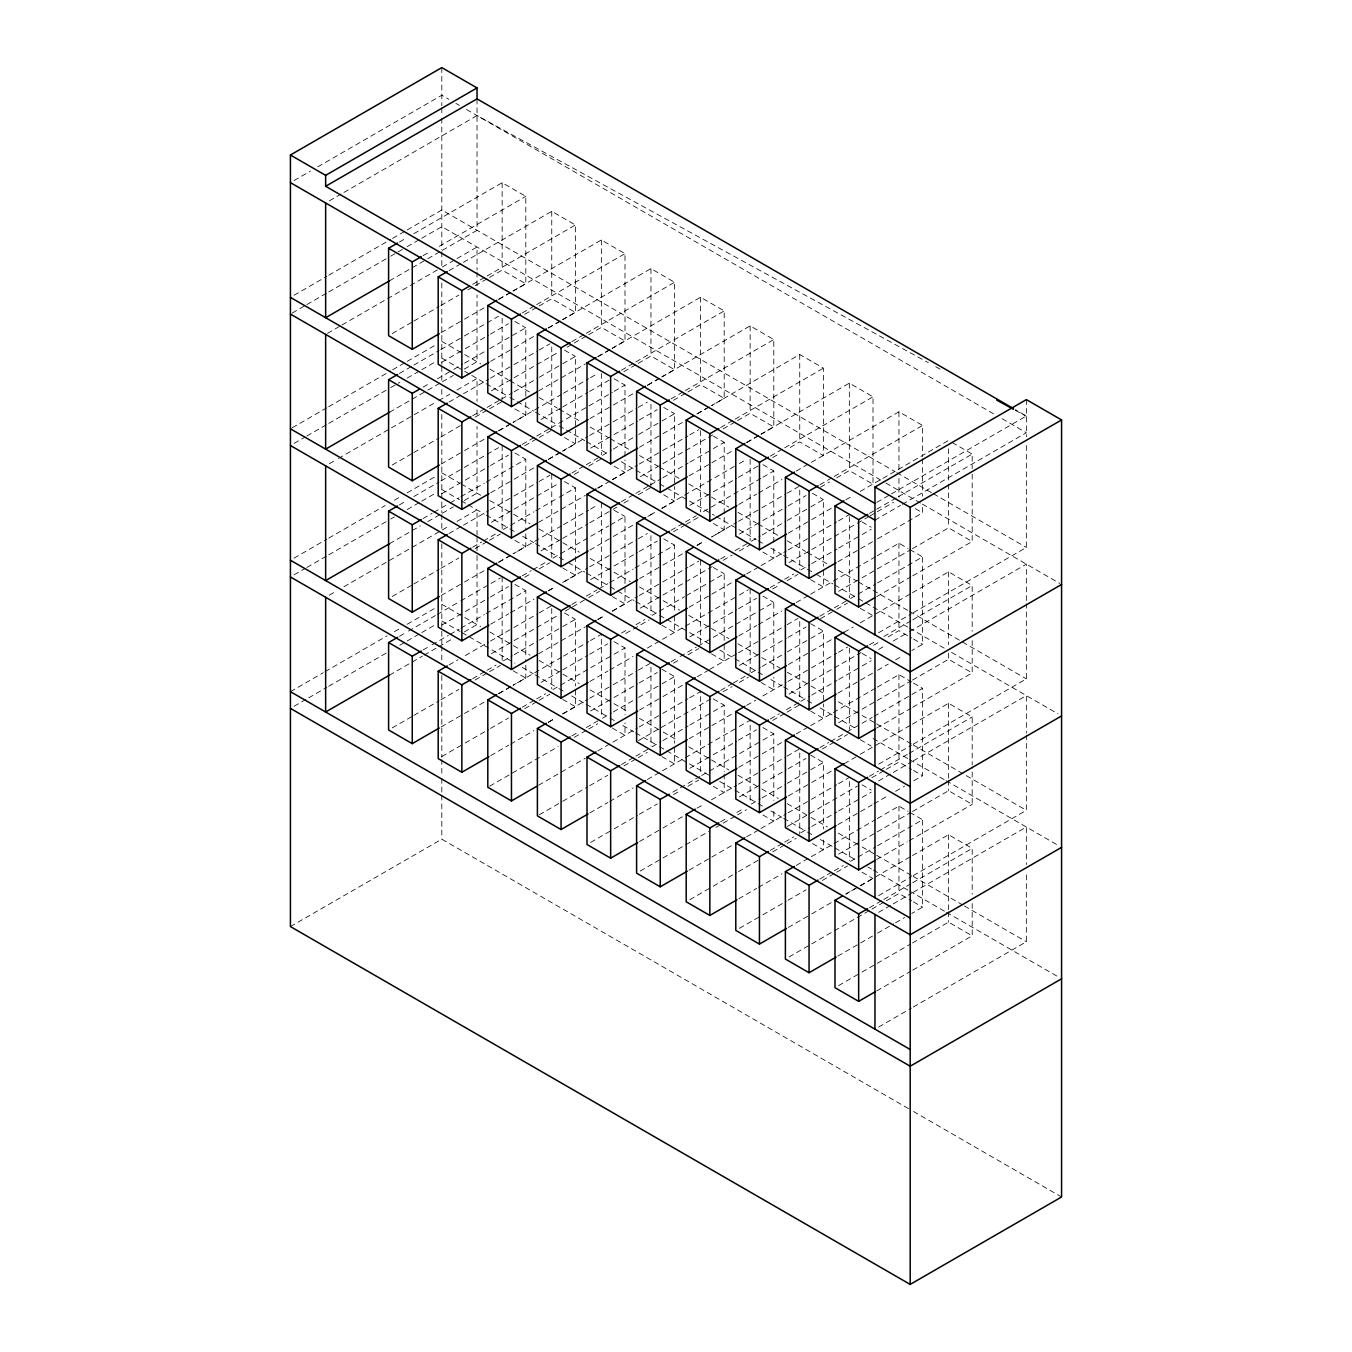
<?xml version="1.0" encoding="UTF-8"?>
<svg xmlns="http://www.w3.org/2000/svg" width="1352" height="1352" viewBox="0 0 1352 1352"><rect width="100%" height="100%" fill="white"/><g stroke="black" fill="none" stroke-linecap="round" stroke-linejoin="round"><path stroke-width="0.75" stroke-dasharray="5 3.75" d="M294.06 180.543L310.487 171.062M317.788 166.854L441.817 95.231L448.864 99.304M329.296 200.873L342.056 193.505M343.881 192.457L477.036 115.579L928.334 362.657M294.06 295.26L326.897 276.298M328.722 275.25L390.745 239.439M392.57 238.391L405.33 231.023M407.155 229.975L441.817 209.966L894.956 471.578M399.415 242.025L406.631 237.851M413.83 233.693L502.15 182.706L525.81 196.361L525.81 283.768L513.185 291.052M292.252 313.022L305.011 305.653M306.836 304.606L326.897 293.012M328.722 291.964L388.92 257.218M390.745 256.153L396.22 252.993M398.029 251.945L405.33 247.737M407.155 246.689L419.931 239.304M421.756 238.256L441.817 226.68L884.005 481.971M423.075 255.68L430.291 251.506M439.299 246.317L525.81 196.361M389.477 280.844L425.964 259.787M427.79 258.739L440.566 251.354M442.374 250.306L477.036 230.296L477.036 98.865M327.471 333.369L340.231 325.984M342.056 324.936L440.566 268.068M442.374 267.02L455.151 259.652M456.976 258.587L477.036 247.01L477.036 269.961M449.016 270.654L461.64 263.37M463.432 262.322L551.751 211.334L575.411 225.007L575.411 312.413L562.787 319.697M472.676 284.309L485.283 277.025M487.092 275.994L575.411 225.007M392.215 333.589L412.039 322.148M413.83 321.1L439.079 306.532M440.87 305.501L458.903 295.091M467.91 289.886L473.318 286.759M475.11 285.728L487.734 278.444M489.542 277.397L502.15 270.113L525.81 283.768M498.618 299.282L511.242 291.998M513.033 290.967L601.353 239.98L624.996 253.635L624.996 341.042L612.388 348.326M441.107 332.676L462.722 320.187M464.53 319.156L484.354 307.698M498.77 299.384L511.394 292.1M292.252 427.756L326.897 407.746M328.722 406.682L390.745 370.887M392.57 369.823L405.33 362.454M407.155 361.406L436.341 344.557M399.415 373.456L412.039 366.172M413.83 365.125L439.079 350.557M440.87 349.526L462.502 337.037M464.311 335.989L498.55 316.216M294.06 443.405L305.011 437.085M306.836 436.037L326.897 424.46M328.722 423.396L388.92 388.649M390.745 387.601L399.854 382.329M407.155 378.121L419.931 370.752M421.756 369.688L436.341 361.271M522.278 312.954L534.885 305.67M536.693 304.623L624.996 253.635M441.817 362.218L463.432 349.729M465.24 348.698L488.663 335.161M490.472 334.13L508.487 323.719M524.711 314.357L537.335 307.073M539.127 306.025L551.751 298.741L575.411 312.413M423.075 387.111L430.291 382.954M437.49 378.78L451.906 370.465M453.714 369.417L462.722 364.212M464.53 363.181L487.954 349.644M489.762 348.613L525.81 327.792L525.81 398.553M389.477 412.275L425.964 391.218M427.79 390.17L440.566 382.802M442.374 381.737L453.326 375.417M464.277 369.113L477.036 361.728L477.036 294.99M548.219 327.928L560.827 320.644M562.635 319.596L650.954 268.609L674.597 282.264L674.597 369.671L661.99 376.954M490.692 361.305L512.323 348.833M514.132 347.785L533.955 336.344M548.371 328.012L560.979 320.728M329.296 463.753L336.58 459.528M338.406 458.48L436.916 401.612M438.741 400.564L449.675 394.243M456.976 390.035L477.036 378.442L477.036 401.392M449.016 402.085L461.64 394.801M463.432 393.77L488.663 379.202M490.472 378.154L512.104 365.665M513.895 364.634L537.335 351.097M539.127 350.067L549.943 343.814M571.879 341.583L584.486 334.299M586.295 333.251L674.597 282.264M491.401 390.863L558.089 352.365M567.113 347.16L572.504 344.033M574.313 342.985L586.937 335.702M588.728 334.671L601.353 327.387L624.996 341.042M472.676 415.74L485.283 408.456M487.092 407.425L499.716 400.141M501.507 399.094L512.323 392.857M514.132 391.81L537.555 378.29M539.363 377.242L560.979 364.753M562.787 363.722L575.411 356.438L575.411 443.845L562.787 451.129M392.215 465.02L412.039 453.579M413.83 452.531L439.079 437.963M440.87 436.933L462.502 424.443M475.11 417.16L487.734 409.876M489.542 408.828L502.15 401.544M597.821 356.556L610.428 349.272M612.236 348.241L700.539 297.254L724.199 310.909L724.199 398.316L711.591 405.6L799.742 354.511L823.402 368.183L823.402 455.59L799.742 441.935L787.134 449.219M538.502 390.981L585.348 363.941M597.973 356.658L610.58 349.374M498.618 430.73L511.242 423.446M561.705 394.311L513.033 422.399L525.81 415.199L525.81 400.631M563.497 393.263L588.728 378.695M590.537 377.664L597.736 373.49M441.107 464.108L462.722 451.619M464.53 450.588L484.354 439.147M498.77 430.815L511.394 423.531M294.06 558.139L326.897 539.178M328.722 538.13L385.269 505.479M394.395 500.206L399.854 497.046M407.155 492.838L436.341 475.988M621.464 370.211L634.088 362.928M635.896 361.897L724.199 310.909M541.003 419.492L560.827 408.05M562.635 407.003L587.866 392.435M589.675 391.404L611.29 378.915M623.914 371.631L636.522 364.347M638.33 363.299L650.954 356.015L674.597 369.671M399.415 504.887L406.631 500.73M413.83 496.556L439.079 481.988M440.87 480.957L462.502 468.468M464.311 467.437L498.55 447.664M294.06 574.837L305.011 568.533M306.836 567.468L326.897 555.892M328.722 554.844L388.92 520.081M390.745 519.033L394.395 516.92M407.155 509.552L419.931 502.183M421.756 501.136L436.341 492.703M522.278 444.385L534.885 437.102M536.693 436.054L549.301 428.77M551.109 427.739L612.388 392.35M614.197 391.32L624.996 385.066L624.996 457.905M441.817 493.666L463.432 481.177M465.24 480.129L488.663 466.609M490.472 465.561L508.487 455.151M524.711 445.788L537.335 438.504M539.127 437.473L551.751 430.19M647.405 385.202L660.029 377.918M661.838 376.87L750.14 325.883L773.8 339.538L773.8 426.945L761.176 434.229M589.894 418.579L611.527 406.09M613.318 405.059L633.142 393.618M647.574 385.286L660.182 378.002M423.075 518.543L432.082 513.337M433.891 512.307L448.306 503.975M450.115 502.944L459.122 497.739M460.931 496.691L484.354 483.171M486.162 482.123L525.81 459.241L525.81 525.827M389.477 543.724L420.489 525.81M427.79 521.602L440.566 514.233M442.374 513.185L453.326 506.865M464.277 500.544L477.036 493.176L477.036 426.421M548.219 459.359L560.827 452.075M562.635 451.027L587.866 436.459M589.675 435.428L611.29 422.939M613.098 421.892L636.522 408.372M638.33 407.341L647.338 402.135M490.692 492.753L512.323 480.264M514.132 479.216L533.955 467.775M548.371 459.443L560.979 452.159M329.296 595.184L336.58 590.976M343.881 586.751L440.566 530.947M442.374 529.883L449.675 525.674M456.976 521.466L477.036 509.873L477.036 534.919M671.065 398.857L683.689 391.573M685.481 390.525L773.8 339.538M590.604 448.137L612.236 435.648M614.028 434.6L637.468 421.08M639.259 420.033L657.292 409.622M673.516 400.26L686.123 392.976M687.931 391.945L700.539 384.661L724.199 398.316M449.016 533.516L461.64 526.232M463.432 525.201L488.663 510.633M490.472 509.586L512.104 497.097M513.895 496.066L537.335 482.529M539.127 481.498L549.943 475.245M571.879 473.014L584.486 465.73M586.295 464.699L600.71 456.368M602.519 455.32L611.527 450.132M613.318 449.084L636.758 435.564M638.55 434.516L660.182 422.027M661.99 420.996L674.597 413.712L674.597 484.472M491.401 522.294L558.089 483.796M574.313 474.434L581.529 470.259M588.728 466.102L601.353 458.818M697.007 413.83L709.631 406.546M639.496 447.225L661.128 434.736M662.919 433.688L684.551 421.199M697.159 413.915L709.783 406.631M472.676 547.188L481.684 541.983M483.492 540.935L496.099 533.651M503.316 529.494L508.724 526.367M510.515 525.337L533.955 511.8M535.747 510.769L557.379 498.28M559.187 497.232L575.411 487.869L575.411 575.276L562.787 582.56M392.215 596.452L412.039 585.01M413.83 583.98L439.079 569.412M440.87 568.364L458.903 557.953M475.11 548.591L487.734 541.307M489.542 540.276L500.341 534.023M597.821 487.988L605.02 483.83M612.236 479.673L637.468 465.105M639.259 464.057L660.891 451.568M662.7 450.537L687.931 435.969M689.74 434.922L698.747 429.716M538.502 522.43L585.348 495.373M597.973 488.089L610.58 480.805M612.388 479.757L624.996 472.473L624.996 459.984M720.667 427.485L733.291 420.202M735.082 419.171L823.402 368.183M640.206 476.766L714.093 434.11M723.117 428.905L735.725 421.621M737.533 420.573L750.14 413.29L773.8 426.945M498.618 562.162L511.242 554.878M561.705 525.742L513.033 553.83L525.81 546.647L525.81 527.905M563.497 524.694L588.728 510.127M590.537 509.096L597.736 504.921M441.107 595.556L462.722 583.067M464.53 582.019L484.354 570.578M498.77 562.246L511.394 554.962M290.426 691.666L323.246 672.721M325.071 671.657L387.094 635.862M394.395 631.654L399.854 628.494M407.155 624.269L436.341 607.42M621.464 501.66L634.088 494.376M635.896 493.328L648.504 486.044M650.312 484.996L661.128 478.76M662.919 477.712L688.151 463.144M689.959 462.114L711.591 449.625M713.383 448.577L724.199 442.341L724.199 529.747L711.591 537.031L736.671 522.379M541.003 550.923L560.827 539.482M562.635 538.451L587.866 523.883M589.675 522.835L611.29 510.346M613.098 509.315L616.698 507.22M623.914 503.062L631.13 498.905M638.33 494.748L650.954 487.464M399.415 636.319L406.631 632.161M408.439 631.114L435.462 615.515M437.271 614.467L458.903 601.978M460.694 600.947L500.341 578.048M746.608 442.459L759.232 435.175M761.024 434.144L849.343 383.157L873.003 396.812L873.003 484.219L849.343 470.564L836.719 477.847M689.097 475.853L734.153 449.844M746.76 442.56L759.385 435.276M294.06 706.285L306.836 698.916M308.662 697.852L326.897 687.323M328.722 686.275L388.92 651.512M399.854 645.208L405.33 642.048M407.155 640.983L419.931 633.615M421.756 632.567L436.341 624.134M522.278 575.817L531.285 570.612M533.094 569.581L545.701 562.297M552.917 558.122L608.789 525.877M610.58 524.83L624.996 516.498L624.996 585.179M441.817 625.097L463.432 612.608M465.24 611.56L488.663 598.04M490.472 596.992L508.487 586.599M524.711 577.236L531.928 573.062M539.127 568.905L549.943 562.669M654.621 512.476L647.405 516.633L654.774 512.56M661.838 508.301L737.533 464.598M739.324 463.567L746.541 459.393M589.894 550.027L611.527 537.538M613.318 536.49L633.142 525.049M661.99 508.403L674.597 501.119L674.597 486.551M423.075 649.974L430.291 645.817M432.082 644.786L448.306 635.406M450.115 634.375L459.122 629.17M460.931 628.122L484.354 614.602M486.162 613.554L525.81 590.672L525.81 657.258M389.477 675.155L422.314 656.193M424.139 655.145L436.916 647.777M438.741 646.712L453.326 638.296M464.277 631.976L477.036 624.607L477.036 553.678M770.268 456.131L782.876 448.847M784.684 447.799L873.003 396.812M689.807 505.394L711.422 492.922M713.231 491.875L736.671 478.355M738.462 477.307L760.094 464.818M772.702 457.534L779.918 453.376M548.219 590.79L555.418 586.633M562.635 582.475L587.866 567.908M589.675 566.86L611.29 554.371M613.098 553.34L636.522 539.803M638.33 538.772L647.338 533.567M490.692 624.185L508.724 613.774M510.515 612.743L533.955 599.206M548.371 590.892L555.587 586.717M671.065 530.288L683.689 523.004M685.481 521.957L696.297 515.72M703.513 511.563L761.176 478.253M762.984 477.222L773.8 470.969L773.8 543.808M590.604 579.569L612.236 567.08M614.028 566.032L637.468 552.512M639.259 551.464L657.292 541.07M673.516 531.708L684.332 525.455M686.123 524.424L700.539 516.092M449.016 664.964L458.024 659.759M465.24 655.602L488.663 642.065M490.472 641.034L512.104 628.545M513.895 627.497L537.335 613.977M539.127 612.929L551.751 605.645L551.751 688.895M738.682 504.499L756.714 494.088M758.523 493.041L781.946 479.521M796.21 471.104L898.945 411.785L922.588 425.441L922.588 456.672M571.879 604.445L579.078 600.288M586.295 596.131L597.111 589.878M598.902 588.847L607.91 583.642M609.718 582.594L633.142 569.074M634.95 568.026L656.582 555.554M658.39 554.506L674.597 545.143L674.597 611.729M491.401 653.726L558.089 615.228M565.305 611.07L570.713 607.944M572.504 606.913L586.937 598.581M588.728 597.533L599.544 591.297M697.007 545.262L704.223 541.104M738.462 521.331L760.094 508.842M761.903 507.811L785.326 494.274M787.134 493.243L799.742 485.959M639.496 578.656L661.128 566.167M662.919 565.119L684.551 552.647M697.159 545.363L704.375 541.189M472.676 678.62L485.283 671.336M487.092 670.288L496.099 665.083M503.316 660.925L512.323 655.72M514.132 654.689L537.555 641.152M539.363 640.121L560.979 627.632M562.787 626.584L575.411 619.3L575.411 685.903M392.215 727.9L412.039 716.442M413.83 715.411L439.079 700.843M440.87 699.795L458.903 689.385M475.11 680.022L487.734 672.738M489.542 671.707L500.341 665.454M819.87 484.76L832.477 477.476M834.285 476.428L922.588 425.441M739.409 534.04L761.024 521.551M762.832 520.503L786.256 506.983M788.064 505.935L806.079 495.542M820.512 487.21L829.52 482.005M597.821 619.436L605.02 615.261M612.236 611.104L637.468 596.536M639.259 595.505L660.891 583.016M662.7 581.968L687.931 567.401M689.74 566.37L698.747 561.164M538.502 653.861L585.348 626.804M597.973 619.52L605.172 615.363M612.388 611.188L624.996 603.905L624.996 587.258M720.667 558.917L727.883 554.759M735.082 550.602L749.498 542.27M751.306 541.239L760.314 536.034M762.122 534.986L785.546 521.466M787.354 520.419L808.986 507.93M810.777 506.899L823.402 499.615L823.402 566.201M640.206 608.197L712.301 566.572M723.117 560.336L732.125 555.131M739.324 550.974L750.14 544.721M498.618 693.593L511.242 686.309M561.705 657.173L513.033 685.278L525.81 678.079L525.81 659.353M563.497 656.142L588.728 641.575M590.537 640.527L601.353 634.291L601.353 717.523M441.107 726.987L462.722 714.498M464.53 713.45L484.354 702.009M498.77 693.677L511.394 686.393M788.284 533.127L809.916 520.638M811.724 519.591L833.339 507.118M845.811 499.733L853.18 495.66M860.227 491.418L948.546 440.431M621.464 633.091L628.68 628.933M635.896 624.759L644.904 619.554M652.103 615.397L657.511 612.27M659.32 611.239L684.551 596.671M686.36 595.624L707.975 583.135M709.783 582.104L724.199 573.772L724.199 640.375M541.003 682.371L560.827 670.913M562.635 669.882L587.866 655.314M589.675 654.267L607.69 643.856M625.722 633.463L649.146 619.926M689.097 607.285L734.153 581.275M746.608 573.907L759.385 566.708M761.024 565.575L786.256 551.008M788.064 549.977L809.696 537.488M811.487 536.44L836.719 521.872M838.527 520.841L849.343 514.588M522.278 707.248L534.885 699.964M536.693 698.933L545.701 693.728M552.917 689.571L612.388 655.23M614.197 654.182L624.996 647.946L624.996 714.532M876.789 502.369L889.548 494.984M891.374 493.936L1026.354 416.01L1015.403 409.69M441.817 756.528L463.432 744.039M465.24 743.008L488.663 729.472M490.472 728.441L508.487 718.03M524.711 708.668L537.335 701.384M539.127 700.336L549.943 694.1M869.471 513.388L874.862 510.279M876.671 509.231L896.494 497.789M898.303 496.742L972.189 454.086L972.189 468.654M788.993 562.669L868.305 516.887M870.096 515.839L875.504 512.729M877.313 511.681L893.537 502.319M589.894 681.459L607.91 671.048M609.718 670L633.142 656.481M647.405 648.064L737.533 596.046M739.324 594.998L748.349 589.793M874.964 520.131L900.5 505.378M902.325 504.33L1026.354 432.724L1000.801 417.971M770.268 587.562L782.876 580.278M784.684 579.231L793.692 574.025M800.908 569.868L809.916 564.663M811.724 563.632L836.956 549.064M838.747 548.016L860.379 535.527M862.187 534.496L871.195 529.291M689.807 636.843L711.422 624.354M713.231 623.306L736.671 609.786M738.462 608.738L756.495 598.328M772.702 588.965L779.918 584.808M787.134 580.65L797.933 574.397M548.219 722.238L555.418 718.064M562.635 713.907L587.866 699.339M589.675 698.291L611.29 685.819M613.098 684.771L636.522 671.251M638.33 670.203L650.954 662.919M490.692 755.616L508.724 745.205M510.515 744.175L533.955 730.638M548.371 722.323L555.587 718.165M562.787 713.991L575.411 706.707L575.411 687.982M837.885 561.756L875.741 539.904M877.533 538.873L922.588 512.847L922.588 504.533M671.065 661.72L678.282 657.562M680.073 656.514L696.297 647.152M698.105 646.121L757.576 611.78M759.385 610.732L773.8 602.417L773.8 669.003M590.604 711L612.236 698.511M614.028 697.48L637.468 683.943M639.259 682.912L657.292 672.502M673.516 663.139L680.715 658.965M687.931 654.807L698.747 648.571M738.682 635.93L756.714 625.52M758.523 624.472L781.946 610.952M796.21 602.536L808.817 595.252M810.625 594.221L875.504 556.754M877.313 555.706L898.945 543.234L908.037 548.473M571.879 735.894L579.078 731.719M586.295 727.562L600.71 719.23M602.519 718.199L611.527 712.994M613.318 711.946L636.758 698.426M638.55 697.395L660.182 684.906M661.99 683.858L674.597 676.575L674.597 743.178M489.61 786.205L558.089 746.659M574.313 737.296L586.937 730.012M588.728 728.981L597.736 723.776M838.595 591.314L860.227 578.825M862.035 577.777L910.69 549.689M912.499 548.642L948.546 527.838L972.189 541.493L972.189 470.733M639.496 710.087L661.128 697.598M662.919 696.567L684.551 684.078M697.159 676.794L707.975 670.541M709.631 669.426L736.671 653.81M738.462 652.762L760.094 640.29M761.903 639.242L785.326 625.722M787.134 624.675L797.933 618.439M819.87 616.191L832.477 608.907M834.285 607.876L848.701 599.544M850.509 598.513L875.741 583.946M877.533 582.898L922.588 556.889L922.588 644.296L911.789 650.532M739.409 665.471L761.024 652.982M762.832 651.951L786.256 638.414M788.064 637.383L806.079 626.973M820.512 618.641L834.928 610.327M836.719 609.279L847.535 603.043M290.426 926.576L441.817 839.169L911.671 1110.448M538.502 785.292L585.348 758.235M597.821 750.867L637.468 727.967M639.259 726.937L660.891 714.447M662.7 713.4L687.931 698.832M689.74 697.801L700.539 691.548L700.539 774.797M876.671 596.638L910.91 576.865M912.718 575.834L972.189 541.493M720.667 690.365L731.483 684.112M733.291 683.081L749.498 673.702M751.306 672.671L760.314 667.465M762.122 666.418L785.546 652.898M787.354 651.85L808.986 639.378M810.777 638.33L823.402 631.046L823.402 701.806M638.398 740.676L712.301 698.021M723.117 691.768L732.125 686.562M739.324 682.405L748.349 677.2M788.284 664.559L809.916 652.07M811.724 651.039L833.339 638.55M844.155 632.297L853.18 627.108M860.227 622.85L910.69 593.714M912.499 592.666L948.546 571.862L972.189 585.517L972.189 631.299M621.464 764.522L634.088 757.238M635.896 756.19L650.312 747.876M652.103 746.828L661.128 741.623M662.919 740.592L688.151 726.024M689.959 724.976L711.591 712.487M713.383 711.456L724.199 705.203L724.199 771.806M539.211 814.833L560.827 802.361M562.635 801.313L587.866 786.746M589.675 785.698L607.69 775.304M623.914 765.942L636.522 758.658M638.33 757.61L647.338 752.405M689.097 738.733L734.153 712.707M746.608 705.338L755.785 700.218M762.832 695.976L786.256 682.439M788.064 681.408L809.696 668.919M811.487 667.871L836.719 653.303M838.527 652.272L847.535 647.067M878.614 632.736L911.434 613.791M913.259 612.743L1026.354 547.442L1026.354 445.23M869.471 644.836L876.671 640.662M883.887 636.505L910.91 620.889M912.718 619.858L972.189 585.517M788.993 694.1L861.089 652.492M873.713 645.208L880.913 641.034M888.129 636.876L898.945 630.64L911.671 637.992M589.894 812.89L607.91 802.48M609.718 801.449L633.142 787.912M647.405 779.496L737.533 727.477M739.324 726.43L750.14 720.193L750.14 803.443M878.614 649.45L885.898 645.242M893.199 641.034L907.8 632.601M909.626 631.553L1026.354 564.156L1026.354 601.708M770.268 718.994L779.276 713.788M786.492 709.631L799.1 702.347M800.908 701.299L809.916 696.094M811.724 695.063L836.956 680.495M838.747 679.448L860.379 666.958M862.187 665.928L871.195 660.722M689.807 768.274L711.422 755.785M713.231 754.737L736.671 741.217M738.462 740.169L756.495 729.776M772.702 720.413L785.326 713.129M787.134 712.082L799.742 704.798M837.885 693.204L875.741 671.352M877.533 670.305L888.348 664.069M895.565 659.894L902.764 655.737M672.873 792.12L699.913 776.504M701.705 775.473L761.176 741.133M762.984 740.085L773.8 733.849L773.8 800.452M590.604 842.431L612.236 829.942M614.028 828.911L637.468 815.374M639.259 814.343L657.292 803.933M673.516 794.57L680.715 790.413M687.931 786.239L698.747 780.003M738.682 767.361L760.314 754.872M762.122 753.841L781.946 742.383M796.21 733.967L808.817 726.683M810.625 725.652L875.504 688.185M877.313 687.154L898.945 674.665L911.671 682.016M838.595 722.745L860.227 710.256M862.035 709.208L910.69 681.121M912.499 680.073L948.546 659.269L972.189 672.924L972.189 639.631M639.496 841.519L661.128 829.046M662.919 827.999L684.551 815.51M697.007 808.141L704.375 804.068M711.422 799.809L736.671 785.242M738.462 784.211L760.094 771.722M761.903 770.674L785.326 757.154M787.134 756.106L799.742 748.822M819.87 747.622L828.877 742.434M830.686 741.386L845.101 733.054M846.893 732.023L872.124 717.456M873.933 716.408L922.588 688.32L922.588 775.727L911.789 781.963M739.409 796.903L761.024 784.413M762.832 783.383L786.256 769.846M788.064 768.815L806.079 758.404M822.303 749.042L834.928 741.758M836.719 740.71L847.535 734.474M876.671 728.069L910.91 708.313M912.718 707.265L972.189 672.924M720.667 821.796L727.883 817.639M736.891 812.434L744.09 808.259M751.306 804.102L760.314 798.897M762.122 797.866L785.546 784.329M787.354 783.298L808.986 770.809M810.777 769.761L823.402 762.477L823.402 829.08M640.206 871.077L708.685 831.531M715.901 827.373L721.309 824.247M723.117 823.199L735.725 815.915M737.533 814.884L746.541 809.679M788.284 795.99L809.916 783.518M811.724 782.47L833.339 769.981M844.155 763.745L858.571 755.413M860.227 754.281L910.69 725.145M912.499 724.114L948.546 703.293L972.189 716.949L972.189 764.826M689.097 870.164L734.153 844.155M746.608 836.77L759.385 829.587M761.024 828.455L786.256 813.887M788.064 812.839L809.696 800.35M811.487 799.319L836.719 784.751M838.527 783.704L849.343 777.468M878.614 764.184L911.434 745.222M913.259 744.175L1026.354 678.873L1026.354 603.786M869.471 776.268L878.479 771.062M880.27 770.015L907.31 754.416M909.119 753.368L972.189 716.949M787.202 826.579L857.489 786.002M871.905 777.67L884.529 770.387M886.321 769.356L898.945 762.072L911.671 769.423M878.614 780.898L891.374 773.513M893.199 772.465L911.434 761.937M913.259 760.889L1026.354 695.587L1026.354 733.139M770.268 850.425L782.876 843.141M784.684 842.11L793.692 836.905M800.908 832.747L809.916 827.542M811.724 826.495L836.956 811.927M838.747 810.896L860.379 798.407M862.187 797.359L871.195 792.154M689.807 899.705L711.422 887.216M713.231 886.185L736.671 872.648M738.462 871.617L760.094 859.128M772.702 851.845L785.326 844.561M787.134 843.513L796.142 838.308M837.885 824.635L872.124 804.862M873.933 803.815L888.348 795.5M895.565 791.342L904.572 786.137M738.682 898.793L756.714 888.382M758.523 887.351L781.946 873.814M796.21 865.415L875.504 819.616M877.313 818.585L898.945 806.096L908.037 811.352M838.595 854.177L860.227 841.688M862.035 840.657L910.69 812.552M912.499 811.521L948.546 790.7L972.189 804.356L972.189 766.905M819.87 879.07L832.477 871.787M834.285 870.739L843.293 865.533M850.509 861.376L875.741 846.808M877.533 845.76L922.588 819.751L922.588 907.158L911.789 913.411M739.409 928.334L761.024 915.862M762.832 914.814L786.256 901.294M788.064 900.246L806.079 889.836M822.303 880.473L834.928 873.189M836.719 872.158L847.535 865.905M876.671 859.517L907.31 841.823M909.119 840.775L972.189 804.356M845.811 894.044L858.419 886.76L845.963 894.128M860.227 885.712L910.69 856.577M912.499 855.546L948.546 834.725L972.189 848.397L972.189 894.179M788.284 927.438L809.916 914.949M811.724 913.901L833.339 901.412M860.379 885.813L871.195 879.561M878.614 895.615L911.434 876.654M913.259 875.606L1026.354 810.321L1026.354 735.218M869.471 907.699L882.079 900.415M883.887 899.384L910.91 883.769M912.718 882.721L972.189 848.397M788.993 956.979L870.096 910.149M871.905 909.119L884.529 901.835M886.321 900.787L898.945 893.503L911.671 900.854M878.614 912.33L891.374 904.961M893.199 903.897L911.434 893.368M913.259 892.32L1026.354 827.018L1026.354 864.57M837.885 956.067L875.741 934.215M877.533 933.167L893.756 923.805M895.565 922.774L904.572 917.569M838.595 985.608L860.227 973.119M862.035 972.088L910.69 943.983M912.499 942.952L948.546 922.132L972.189 935.804L972.189 902.494M876.671 990.948L910.91 971.175M912.718 970.128L972.189 935.804M878.614 1027.047L911.434 1008.102M913.259 1007.037L1026.354 941.752L1026.354 872.919M935.719 366.713L943.121 370.769M1015.251 410.264L1026.354 416.332M455.911 103.377L459.427 105.405M466.474 109.478L993.5 413.763M952.18 442.526L972.189 454.086M896.782 472.642L931.46 492.652M933.286 493.7L1026.354 547.442M885.83 483.019L920.509 503.045M922.334 504.093L1059.816 583.472M915.321 508.656L922.588 512.847M514.892 321.489L525.81 327.792M564.494 350.134L575.411 356.438M614.078 378.763L624.996 385.066M663.68 407.408L674.597 413.712M713.281 436.037L724.199 442.341M762.883 464.665L773.8 470.969M812.484 493.311L823.402 499.615M862.086 521.94L871.178 527.195M909.862 549.537L922.588 556.889M441.817 341.397L462.942 353.599M464.716 354.613L480.687 363.84M489.813 369.113L508.065 379.642M509.89 380.706L529.967 392.283M539.093 397.556L557.345 408.101M559.17 409.149L579.231 420.742M590.182 427.063L608.434 437.592M610.259 438.656L628.511 449.185M639.462 455.506L657.714 466.051M659.539 467.099L679.617 478.692M688.743 483.948L728.88 507.135M738.006 512.408L756.258 522.937M758.083 524.001L778.16 535.578M787.287 540.851L805.538 551.396M807.364 552.444L827.441 564.038M838.375 570.358L856.627 580.887M858.452 581.952L871.229 589.32M873.054 590.368L907.733 610.394M909.558 611.442L960.664 640.949M962.489 641.997L1026.354 678.873M441.817 358.111L462.942 370.313M464.716 371.327L469.989 374.386M471.747 375.4L484.337 382.667M486.162 383.714L508.065 396.356M509.89 397.404L515.365 400.581M517.191 401.628L533.617 411.109M535.443 412.157L557.345 424.798M559.17 425.863L564.629 429.023M566.454 430.071L584.706 440.617M586.531 441.665L608.434 454.306M621.21 461.691L633.987 469.06M635.812 470.107L657.714 482.748M659.539 483.813L665.015 486.973M666.84 488.021L714.278 515.416M716.104 516.481L756.258 539.651M758.083 540.699L763.559 543.876M770.86 548.084L781.811 554.404M783.636 555.452L805.538 568.093M807.364 569.158L814.664 573.366M816.49 574.431L832.917 583.912M834.725 584.96L856.627 597.601M858.452 598.649L863.928 601.826M865.753 602.874L871.229 606.034M873.054 607.082L907.733 627.108M909.558 628.156L944.237 648.183M951.538 652.391L1058.058 713.89M514.892 408.895L525.81 415.199M564.494 437.541L575.411 443.845M614.078 466.17L624.996 472.473M663.68 494.815L674.597 501.119M713.281 523.444L724.199 529.747M762.883 552.089L773.8 558.376L773.8 545.904M810.659 579.67L823.402 587.022L823.402 568.296M860.261 608.299L873.003 615.65M913.496 639.04L922.588 644.296M514.892 452.937L525.81 459.241M564.494 481.565L575.411 487.869M614.078 510.194L624.996 516.498M663.68 538.84L674.597 545.143M713.281 567.468L724.199 573.772M762.883 596.114L773.8 602.417M810.659 623.694L823.402 631.046M862.086 653.388L871.178 658.627M913.496 683.064L922.588 688.32M441.817 472.828L459.427 483.002M461.184 484.016L480.687 495.271M489.813 500.544L511.715 513.185M513.54 514.233L529.967 523.731M539.093 528.987L560.979 541.628M562.804 542.693L579.231 552.174M590.182 558.494L612.084 571.135M613.909 572.183L630.336 581.681M639.462 586.937L661.365 599.578M663.19 600.643L679.617 610.124M688.743 615.397L728.88 638.567M738.006 643.839L759.908 656.481M761.734 657.528L779.986 668.074M787.287 672.282L809.189 684.923M811.014 685.988L825.616 694.421M838.375 701.789L860.278 714.431M862.103 715.478L874.879 722.864M876.704 723.912L911.383 743.938M913.208 744.986L1026.354 810.321M441.817 489.542L459.427 499.716M461.184 500.73L466.474 503.772M468.231 504.803L484.337 514.098M486.162 515.146L508.065 527.787M509.89 528.852L515.365 532.012M522.666 536.22L533.617 542.541M535.443 543.605L557.345 556.247M559.17 557.294L566.454 561.502M568.279 562.567L584.706 572.048M586.531 573.096L608.434 585.737M610.259 586.802L615.735 589.962M617.56 591.01L633.987 600.491M635.812 601.555L657.714 614.197M659.539 615.245L665.015 618.405M666.84 619.453L708.803 643.687M719.754 650.008L756.258 671.082M758.083 672.147L763.559 675.307M770.86 679.515L781.811 685.836M783.636 686.9L805.538 699.542M807.364 700.59L812.839 703.75M820.14 707.958L832.917 715.343M834.725 716.391L856.627 729.032M873.054 738.513L907.733 758.54M909.558 759.587L944.237 779.614M946.062 780.662L1058.058 845.338M514.892 540.344L525.81 546.647M562.669 567.924L575.411 575.276M612.27 596.553L624.996 603.905M661.872 625.199L674.597 632.55L674.597 613.825M711.456 653.827L724.199 661.179L724.199 642.453M761.058 682.473L773.8 689.824L773.8 677.335M810.659 711.101L823.402 718.453L823.402 703.885M860.261 739.73L871.178 746.034M913.496 770.471L922.588 775.727M514.892 584.368L525.81 590.672M564.494 612.997L575.411 619.3M614.078 641.642L624.996 647.946M661.872 669.223L674.597 676.575M713.281 698.916L724.199 705.203M762.883 727.545L773.8 733.849M810.659 755.126L823.402 762.477M862.086 784.819L871.178 790.075M909.862 812.4L922.588 819.751M441.817 604.26L462.942 616.461M464.716 617.492L480.687 626.703M489.813 631.976L511.715 644.617M513.54 645.681L529.967 655.162M539.093 660.435L560.979 673.076M562.804 674.124L579.231 683.605M590.182 689.926L612.084 702.567M613.909 703.631L628.511 712.048M639.462 718.385L661.365 731.026M663.19 732.074L677.791 740.507M688.743 746.828L728.88 769.998M738.006 775.271L759.908 787.912M761.734 788.976L778.16 798.457M787.287 803.73L809.189 816.371M811.014 817.419L827.441 826.9M838.375 833.221L860.278 845.862M862.103 846.927L874.879 854.295M876.704 855.343L911.383 875.369M913.208 876.417L962.489 904.877M964.314 905.924L1026.354 941.752M441.817 620.974L460.102 631.536M461.928 632.584L467.403 635.761M469.228 636.809L514.943 663.207M522.261 667.415L533.229 673.752M535.054 674.817L556.99 687.475M558.815 688.54L564.308 691.7M571.609 695.925L584.419 703.31M586.244 704.358L608.18 717.033M610.005 718.081L615.498 721.258M622.799 725.483L633.784 731.804M635.609 732.868L657.545 745.527M659.37 746.591L664.863 749.752M666.688 750.799L708.735 775.085M719.703 781.422L756.275 802.53M758.1 803.578L763.576 806.755M770.893 810.98L781.862 817.301M783.687 818.366L805.623 831.024M807.465 832.088L812.941 835.249M820.258 839.474L833.052 846.859M834.877 847.907L856.813 860.582M867.781 866.919L871.448 869.032M873.274 870.08L908.003 890.14M909.845 891.188L944.575 911.248M946.4 912.296L1057.923 976.685M513.067 670.727L525.81 678.079M562.669 699.356L575.411 706.707M612.27 728.001L624.996 735.353L624.996 722.864M661.872 756.63L674.597 763.981L674.597 745.256M713.281 786.323L724.199 792.627L724.199 773.885M762.883 814.952L773.8 821.255L773.8 808.766M812.484 843.58L823.402 849.884L823.402 837.395M862.086 872.226L873.003 878.53M913.496 901.902L922.588 907.158M913.496 1111.496L1061.573 1196.993M1026.354 399.617L1026.354 436.899M948.546 448.746L948.546 482.056M948.546 484.134L948.546 527.838M948.546 571.862L948.546 644.701M948.546 653.033L948.546 659.269M948.546 703.293L948.546 778.211M948.546 780.307L948.546 790.7M948.546 834.725L948.546 909.659M948.546 911.738L948.546 922.132M922.588 458.75L922.588 496.201M898.945 411.785L898.945 470.057M898.945 478.388L898.945 497.113M898.945 543.234L898.945 630.64M898.945 674.665L898.945 762.072M898.945 806.096L898.945 893.503M849.343 383.157L849.343 470.564M849.343 516.667L849.343 597.837M849.343 648.115L849.343 729.269M849.343 781.625L849.343 860.7M799.742 354.511L799.742 441.935M799.742 490.117L799.742 569.192M799.742 621.548L799.742 700.64M799.742 752.98L799.742 834.15M750.14 325.883L750.14 413.29M750.14 459.393L750.14 540.563M750.14 588.762L750.14 671.995M700.539 297.254L700.539 384.661M700.539 430.764L700.539 511.935M700.539 560.117L700.539 643.366M650.954 268.609L650.954 356.015M650.954 404.214L650.954 485.368M650.954 535.645L650.954 614.721M650.954 667.077L650.954 746.169M601.353 239.98L601.353 327.387M601.353 373.49L601.353 454.661M601.353 502.843L601.353 586.092M551.751 211.334L551.751 298.741M551.751 346.94L551.751 428.111M551.751 474.214L551.751 557.463M502.15 182.706L502.15 270.113M502.15 318.311L502.15 399.465M502.15 445.585L502.15 528.818M502.15 577.017L502.15 660.249M477.036 272.039L477.036 286.641M477.036 409.74L477.036 418.072M477.036 536.997L477.036 551.599M441.817 67.6L441.817 105.676M441.817 107.754L441.817 116.103M441.817 118.182L441.817 249.613M441.817 251.709L441.817 266.31M441.817 282.99L441.817 364.364M441.817 366.46L441.817 381.061M441.817 389.393L441.817 397.741M441.817 414.422L441.817 512.492M441.817 514.571L441.817 529.173M441.817 543.774L441.817 644.059M441.817 646.155L441.817 660.841M441.817 675.527L441.817 757.357M441.817 759.452L441.817 776.234M441.817 778.329L441.817 793.016M441.817 795.111L441.817 839.169"/><path stroke-width="1.5" d="M874.964 634.848L874.964 487.024L1026.354 399.617L1061.573 419.948L1061.573 1196.993L910.183 1284.4L290.426 926.576L290.426 155.007L441.817 67.6L477.036 87.931L477.036 98.865L1013.577 408.625M290.426 155.007L325.646 175.338L477.036 87.931M325.646 175.338L325.646 186.272L477.036 98.865M439.299 333.724L412.259 349.323L388.599 335.668L388.599 248.261L397.623 243.056M388.599 248.261L412.259 261.916L421.266 256.711M389.477 280.844L325.646 317.703L325.646 202.986M488.9 362.353L461.86 377.969L438.2 364.296L438.2 276.89L447.225 271.701M438.2 276.89L461.86 290.562L469.076 286.387M536.693 392.029L511.462 406.597L487.802 392.942L487.802 305.535L496.809 300.33M439.299 465.156L412.259 480.754L388.599 467.099L388.599 379.692L397.623 374.487M487.802 305.535L511.462 319.19L520.469 313.985M388.599 379.692L412.259 393.347L419.475 389.19M389.477 412.275L325.646 449.134L325.646 334.417M588.086 419.627L561.063 435.226L537.403 421.57L537.403 334.164L546.411 328.959M488.9 493.784L461.86 509.4L438.2 495.745L438.2 408.338L447.225 403.133M537.403 334.164L561.063 347.819L570.071 342.631M438.2 408.338L461.86 421.993L470.868 416.788M637.688 448.256L610.648 463.871L587.005 450.216L587.005 362.809L596.012 357.604M536.693 523.461L511.462 538.028L487.802 524.373L487.802 436.966L496.809 431.761M587.005 362.809L610.648 376.464L619.672 371.259M439.299 596.587L412.259 612.202L388.599 598.547L388.599 511.124L397.623 505.935M487.802 436.966L511.462 450.622L520.469 445.416M687.289 476.901L660.249 492.5L636.606 478.845L636.606 391.438L645.614 386.233M388.599 511.124L412.259 524.796L421.266 519.591M389.477 543.724L325.646 580.583L325.646 465.848M588.086 551.058L561.063 566.674L537.403 553.019L537.403 465.595L546.411 460.407M636.606 391.438L660.249 405.093L669.274 399.888M488.9 625.215L461.86 640.831L438.2 627.176L438.2 539.769L447.225 534.564M537.403 465.595L561.063 479.267L570.071 474.062M736.891 505.53L709.851 521.145L686.191 507.49L686.191 420.066L693.407 415.909M438.2 539.769L461.86 553.424L470.868 548.219M637.688 579.687L610.648 595.303L587.005 581.647L587.005 494.24L596.012 489.035M686.191 420.066L709.851 433.738L718.858 428.533M536.693 654.892L511.462 669.46L487.802 655.804L487.802 568.398L496.809 563.192M587.005 494.24L610.648 507.896L619.672 502.69M439.299 728.018L412.259 743.634L388.599 729.979L388.599 642.572L397.623 637.367M786.492 534.158L759.452 549.774L735.792 536.119L735.792 448.712L744.8 443.507M487.802 568.398L511.462 582.053L520.469 576.865M687.289 608.332L660.249 623.931L636.606 610.276L636.606 522.869L645.614 517.664M388.599 642.572L412.259 656.227L421.266 651.022M389.477 675.155L325.646 712.014L325.646 597.28M735.792 448.712L759.452 462.367L768.46 457.162M588.086 682.49L561.063 698.105L537.403 684.45L537.403 597.043L546.411 591.838M636.606 522.869L660.249 536.524L669.274 531.336M488.9 756.664L461.86 772.262L438.2 758.607L438.2 671.2L447.225 665.995M836.077 562.804L809.054 578.403L785.394 564.747L785.394 477.34L794.401 472.135M537.403 597.043L561.063 610.698L570.071 605.493M736.891 636.961L709.851 652.577L686.191 638.921L686.191 551.515L693.407 547.34M438.2 671.2L461.86 684.856L470.868 679.65M785.394 477.34L809.054 490.996L818.061 485.807M637.688 711.135L610.648 726.734L587.005 713.079L587.005 625.672L596.012 620.467M686.191 551.515L709.851 565.17L718.858 559.965M536.693 786.34L511.462 800.908L487.802 787.253L487.802 699.846L496.809 694.641M874.862 597.685L858.655 607.048L834.995 593.393L834.995 505.986L844.003 500.781M587.005 625.672L610.648 639.327L617.864 635.17M786.492 665.606L759.452 681.205L735.792 667.55L735.792 580.143L744.8 574.938M487.802 699.846L511.462 713.501L520.469 708.296M834.995 505.986L858.655 519.641L867.663 514.436M687.289 739.764L660.249 755.379L636.606 741.724L636.606 654.317L643.805 650.143M735.792 580.143L759.452 593.798L768.46 588.593M874.964 487.024L910.183 507.355L1061.573 419.948M588.086 813.938L561.063 829.537L537.403 815.881L537.403 728.475L546.411 723.269M636.606 654.317L660.249 667.972L669.274 662.767M836.077 694.235L809.054 709.851L785.394 696.195L785.394 608.789L794.401 603.583M537.403 728.475L561.063 742.13L570.071 736.924M736.891 768.409L709.851 784.008L686.191 770.353L686.191 682.946L695.215 677.741M785.394 608.789L809.054 622.444L818.061 617.239M637.688 842.566L610.648 858.182L587.005 844.51L587.005 757.103L596.012 751.898M686.191 682.946L709.851 696.601L718.858 691.396M874.862 729.117L858.655 738.479L834.995 724.824L834.995 637.417L844.003 632.212M587.005 757.103L610.648 770.758L619.672 765.57M786.492 797.038L759.452 812.653L735.792 798.981L735.792 711.574L744.8 706.369M834.995 637.417L858.655 651.072L867.663 645.867M687.289 871.195L660.249 886.811L636.606 873.155L636.606 785.749L645.614 780.543M735.792 711.574L759.452 725.23L768.46 720.041M636.606 785.749L660.249 799.404L669.274 794.199M836.077 825.666L809.054 841.282L785.394 827.627L785.394 740.22L794.401 735.015M1061.573 584.486L910.183 671.893L290.426 314.087M736.891 899.841L709.851 915.439L686.191 901.784L686.191 814.377L695.215 809.172M785.394 740.22L809.054 753.875L818.061 748.67M686.191 814.377L709.851 828.032L718.858 822.827M874.862 860.548L858.655 869.911L834.995 856.255L834.995 768.849L844.003 763.643M786.492 928.469L759.452 944.085L735.792 930.429L735.792 843.023L744.8 837.817M834.995 768.849L858.655 782.504L867.663 777.299M735.792 843.023L759.452 856.678L768.46 851.473M836.077 957.115L809.054 972.713L785.394 959.058L785.394 871.651L794.401 866.446M1061.573 715.935L910.183 803.341L290.426 445.518M785.394 871.651L809.054 885.307L818.061 880.101M874.862 991.979L858.655 1001.359L834.995 987.687L834.995 900.28L842.212 896.122M834.995 900.28L858.655 913.952L867.663 908.747M1061.573 847.366L910.183 934.773L290.426 576.949M1061.573 978.797L910.183 1066.204L290.426 708.38M996.762 400.124L1013.408 409.25M325.646 186.272L874.964 503.417M290.426 182.638L874.964 520.131M290.426 297.372L910.183 655.179M290.426 428.804L910.183 786.627M290.426 560.235L910.183 918.059M290.426 691.666L910.183 1049.49M910.183 507.355L910.183 1284.4M874.964 651.563L874.964 766.28M874.964 782.994L874.964 897.728M874.964 914.425L874.964 1029.159M858.655 519.641L858.655 607.048M858.655 651.072L858.655 738.479M858.655 782.504L858.655 869.911M858.655 913.952L858.655 1001.359M809.054 490.996L809.054 578.403M809.054 622.444L809.054 709.851M809.054 753.875L809.054 841.282M809.054 885.307L809.054 972.713M759.452 462.367L759.452 549.774M759.452 593.798L759.452 681.205M759.452 725.23L759.452 812.653M759.452 856.678L759.452 944.085M709.851 433.738L709.851 521.145M709.851 565.17L709.851 652.577M709.851 696.601L709.851 784.008M709.851 828.032L709.851 915.439M660.249 405.093L660.249 492.5M660.249 536.524L660.249 623.931M660.249 667.972L660.249 755.379M660.249 799.404L660.249 886.811M610.648 376.464L610.648 463.871M610.648 507.896L610.648 595.303M610.648 639.327L610.648 726.734M610.648 770.758L610.648 858.182M561.063 347.819L561.063 435.226M561.063 479.267L561.063 566.674M561.063 610.698L561.063 698.105M561.063 742.13L561.063 829.537M511.462 319.19L511.462 406.597M511.462 450.622L511.462 538.028M511.462 582.053L511.462 669.46M511.462 713.501L511.462 800.908M461.86 290.562L461.86 377.969M461.86 421.993L461.86 509.4M461.86 553.424L461.86 640.831M461.86 684.856L461.86 772.262M412.259 261.916L412.259 349.323M412.259 393.347L412.259 480.754M412.259 524.796L412.259 612.202M412.259 656.227L412.259 743.634"/></g></svg>
